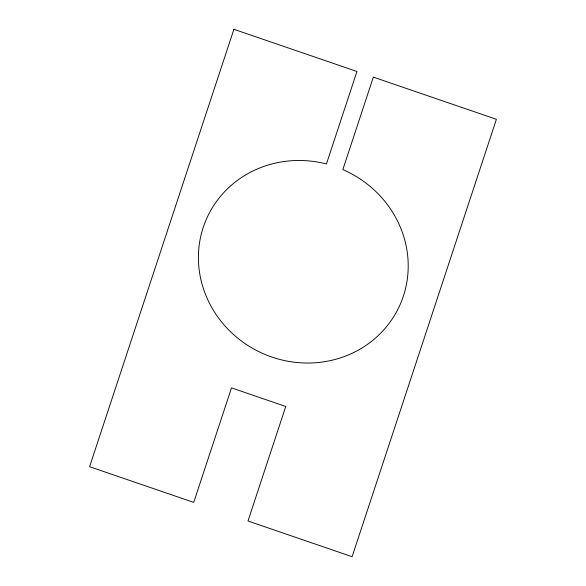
<?xml version="1.0" encoding="UTF-8"?>
<svg xmlns="http://www.w3.org/2000/svg" width="586" height="586" viewBox="0 0 586 586"><rect width="100%" height="100%" fill="white"/><g stroke="black" fill="none" stroke-linecap="round" stroke-linejoin="round"><path stroke-width="0.88" d="M233.895 29.3L89.599 466.698L193.724 502.4L231.499 387.881L285.763 406.486L247.981 520.998L352.105 556.7L496.401 119.302L373.348 77.118L342.839 169.603A105.861 100.272 24.8 0 1 372.125 340.876A105.861 100.272 24.8 0 1 201.577 282.408A105.861 100.272 24.8 0 1 326.431 163.977L356.947 71.492L233.895 29.3"/></g></svg>
